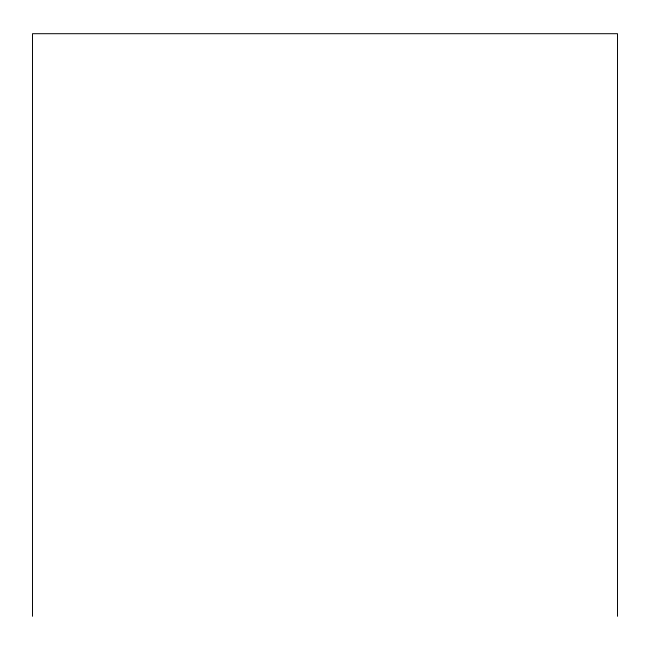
<?xml version="1.0" encoding="UTF-8"?>
<svg xmlns="http://www.w3.org/2000/svg" width="650" height="650" viewBox="0 0 650 650"><rect width="100%" height="100%" fill="white"/><g stroke="black" fill="none" stroke-linecap="round" stroke-linejoin="round"><path stroke-width="0.97" d="M617.5 616.298L617.5 33.703L32.5 33.703L32.5 616.298"/></g></svg>
